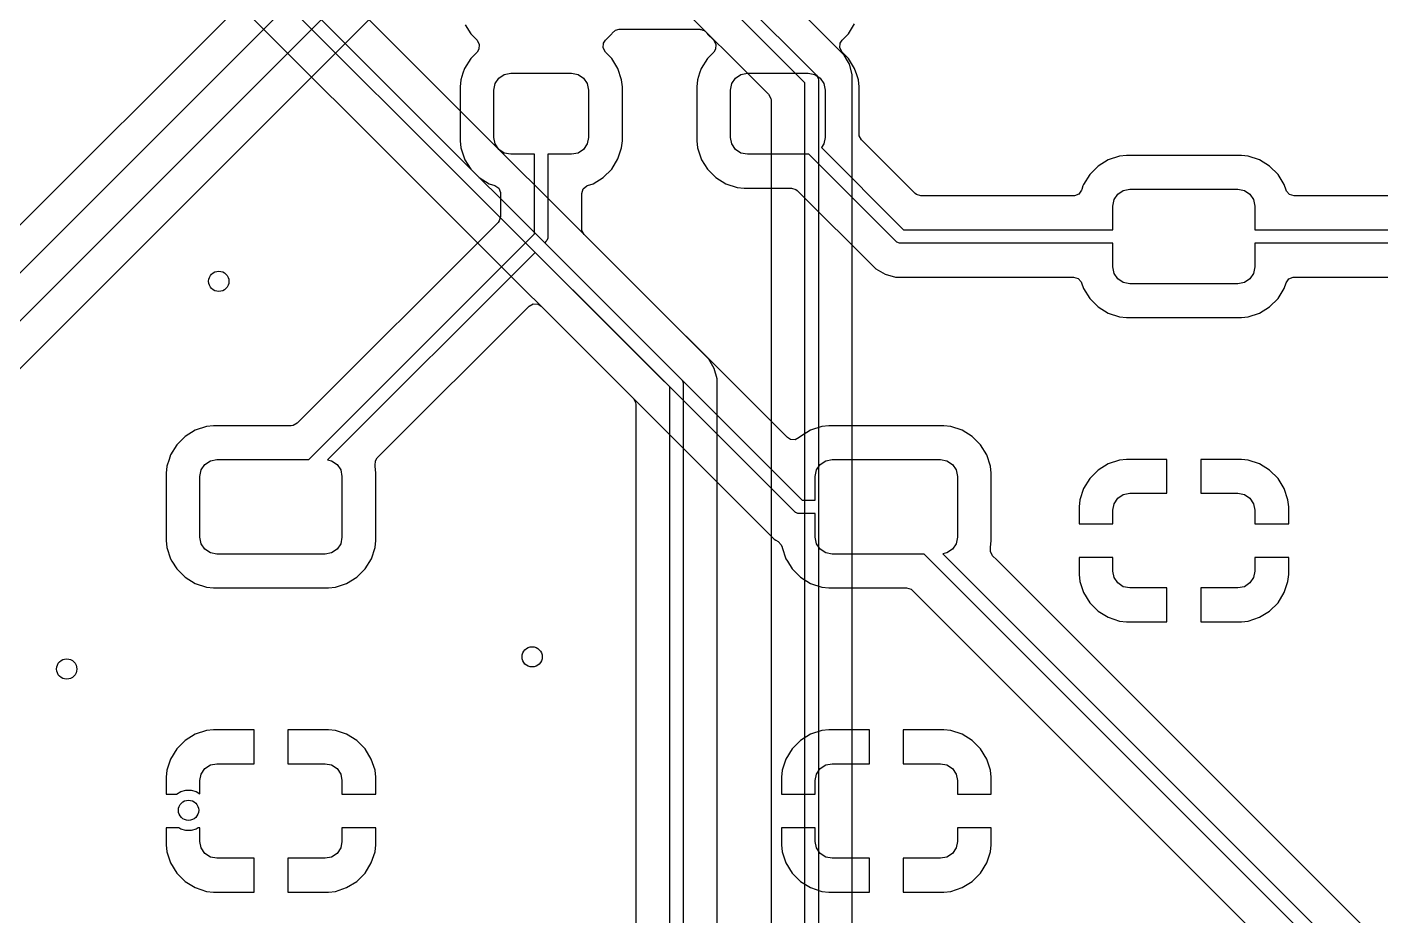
# Model space of a CAD drawing. Header units: inches. Extents: x 6.55 to 9.8, y -8.74 to -3.15.
# Drawn here: x 8.382 to 9.17, y -6.904 to -6.387 of the extents above; entities that cross this region are included whole.
import ezdxf

# ---------------------------------------------------------------- set-up
doc = ezdxf.new("R2010")
doc.units = ezdxf.units.IN
doc.header["$MEASUREMENT"] = 0
doc.layers.add('Edge.Cuts', color=254, linetype='CONTINUOUS', true_color=0xd0d2cd)

msp = doc.modelspace()

# ---------------------------------------------------------------- linework, layer by layer
at = {"layer": 'Edge.Cuts', "linetype": 'CONTINUOUS'}
for p, q in [((8.53374, -6.10691), (8.84137, -6.41454)), ((8.83465, -6.41895), (8.52817, -6.11248)), ((8.52255, -6.13473), (8.81351, -6.42569)), ((8.67141, -6.20806), (7.46951, -7.40997)), ((7.47624, -7.4311), (8.68932, -6.21802)), ((8.70324, -6.23194), (7.53346, -7.40171)), ((7.76143, -7.20162), (8.7132, -6.24985)), ((8.85293, -6.39823), (8.71196, -6.25726)), ((8.77876, -6.57997), (8.50379, -6.30501)), ((8.48266, -6.31174), (8.76263, -6.5917)), ((8.75591, -6.59612), (8.47594, -6.31615)), ((8.46449, -6.33257), (8.73477, -6.60285)), ((8.6368, -6.38523), (8.64005, -6.3905)), ((8.64005, -6.3905), (8.64005, -6.3905)), ((8.64005, -6.3905), (8.64374, -6.39419)), ((8.71847, -6.39419), (8.72215, -6.3905)), ((8.72215, -6.3905), (8.72238, -6.39013)), ((8.72238, -6.39013), (8.72442, -6.38829)), ((8.72442, -6.38829), (8.72653, -6.38781)), ((8.72653, -6.38781), (8.77347, -6.38781)), ((8.77347, -6.38781), (8.77385, -6.38793)), ((8.77385, -6.38793), (8.77425, -6.38788)), ((8.77425, -6.38788), (8.77515, -6.38831)), ((8.77515, -6.38831), (8.77611, -6.38859)), ((8.77611, -6.38859), (8.77643, -6.38893)), ((8.77643, -6.38893), (8.77673, -6.38907)), ((8.77673, -6.38907), (8.77748, -6.38992)), ((8.77748, -6.38992), (8.77756, -6.39003)), ((8.77756, -6.39003), (8.77785, -6.3905)), ((8.77785, -6.3905), (8.77796, -6.39061)), ((8.77796, -6.39061), (8.78153, -6.39419)), ((8.85626, -6.39419), (8.85995, -6.3905)), ((8.85995, -6.3905), (8.86358, -6.38462)), ((8.64374, -6.39419), (8.64506, -6.3966)), ((8.64486, -6.39934), (8.64374, -6.40109)), ((8.64506, -6.3966), (8.64486, -6.39934)), ((8.71715, -6.39868), (8.71734, -6.39593)), ((8.71847, -6.40109), (8.71715, -6.39868)), ((8.71734, -6.39593), (8.71847, -6.39419)), ((8.78153, -6.39419), (8.78285, -6.3966)), ((8.78266, -6.39934), (8.78153, -6.40109)), ((8.78285, -6.3966), (8.78266, -6.39934)), ((8.8531, -6.3984), (8.85293, -6.39823)), ((8.85293, -6.39823), (8.85293, -6.39823)), ((8.8575, -6.40281), (8.8531, -6.3984)), ((8.8531, -6.3984), (8.8531, -6.3984)), ((8.85494, -6.39868), (8.85514, -6.39593)), ((8.85626, -6.40109), (8.85494, -6.39868)), ((8.85514, -6.39593), (8.85626, -6.39419)), ((8.64005, -6.40478), (8.63642, -6.41066)), ((8.64374, -6.40109), (8.64005, -6.40478)), ((8.72215, -6.40478), (8.71847, -6.40109)), ((8.72578, -6.41066), (8.72215, -6.40478)), ((8.77785, -6.40478), (8.77422, -6.41066)), ((8.78153, -6.40109), (8.77785, -6.40478)), ((8.85995, -6.40478), (8.85626, -6.40109)), ((8.85947, -6.40622), (8.8575, -6.40281)), ((8.86061, -6.4082), (8.85947, -6.40622)), ((8.85947, -6.40622), (8.85947, -6.40622)), ((8.86358, -6.41066), (8.85995, -6.40478)), ((8.6355, -6.41346), (8.63425, -6.41721)), ((8.63642, -6.41066), (8.6355, -6.41346)), ((8.63642, -6.41066), (8.63642, -6.41066)), ((8.65643, -6.41627), (8.65962, -6.41414)), ((8.65962, -6.41414), (8.66339, -6.41339)), ((8.66339, -6.41339), (8.69882, -6.41339)), ((8.69882, -6.41339), (8.70259, -6.41414)), ((8.70259, -6.41414), (8.70578, -6.41627)), ((8.72795, -6.41721), (8.72578, -6.41066)), ((8.77329, -6.41346), (8.77205, -6.41721)), ((8.77422, -6.41066), (8.77329, -6.41346)), ((8.77422, -6.41066), (8.77422, -6.41066)), ((8.79422, -6.41627), (8.79741, -6.41414)), ((8.79741, -6.41414), (8.80118, -6.41339)), ((8.80118, -6.41339), (8.83661, -6.41339)), ((8.83661, -6.41339), (8.84038, -6.41414)), ((8.84038, -6.41414), (8.84357, -6.41627)), ((8.84137, -6.41454), (8.84186, -6.41514)), ((8.84186, -6.41514), (8.84244, -6.41655)), ((8.86222, -6.41421), (8.86061, -6.4082)), ((8.86061, -6.4082), (8.86061, -6.4082)), ((8.86061, -6.4082), (8.86061, -6.4082)), ((8.86222, -6.99606), (8.86222, -6.41421)), ((8.86222, -6.41421), (8.86222, -6.41421)), ((8.86483, -6.41444), (8.86358, -6.41066)), ((8.86575, -6.41721), (8.86483, -6.41444)), ((8.63425, -6.41721), (8.63384, -6.42126)), ((8.63384, -6.42126), (8.63384, -6.45276)), ((8.63425, -6.41721), (8.63425, -6.41721)), ((8.63425, -6.41721), (8.63425, -6.41721)), ((8.65354, -6.42323), (8.65429, -6.41946)), ((8.65354, -6.45079), (8.65354, -6.42323)), ((8.65429, -6.41946), (8.65643, -6.41627)), ((8.70578, -6.41627), (8.70791, -6.41946)), ((8.70791, -6.41946), (8.70866, -6.42323)), ((8.70866, -6.42323), (8.70866, -6.45079)), ((8.72837, -6.42126), (8.72795, -6.41721)), ((8.72837, -6.45276), (8.72837, -6.42126)), ((8.77205, -6.41721), (8.77163, -6.42126)), ((8.77163, -6.42126), (8.77163, -6.45276)), ((8.77205, -6.41721), (8.77205, -6.41721)), ((8.77205, -6.41721), (8.77205, -6.41721)), ((8.79134, -6.42323), (8.79209, -6.41946)), ((8.79134, -6.45079), (8.79134, -6.42323)), ((8.79209, -6.41946), (8.79422, -6.41627)), ((8.83465, -7.00787), (8.83465, -6.41895)), ((8.84244, -6.41655), (8.84252, -6.41732)), ((8.84252, -6.41732), (8.84252, -7.00624)), ((8.84357, -6.41627), (8.84571, -6.41946)), ((8.84571, -6.41946), (8.84646, -6.42323)), ((8.84646, -6.42323), (8.84646, -6.45079)), ((8.86616, -6.42126), (8.86575, -6.41721)), ((8.86575, -6.41721), (8.86575, -6.41721)), ((8.86616, -6.44881), (8.86616, -6.42126)), ((8.86616, -6.42126), (8.86616, -6.42126)), ((8.81351, -6.42569), (8.81483, -6.4281)), ((8.81483, -6.4281), (8.81494, -6.42914)), ((8.81494, -6.42914), (8.81494, -7.00446)), ((8.63384, -6.45276), (8.63384, -6.45276)), ((8.63384, -6.45276), (8.63425, -6.4568)), ((8.65429, -6.45455), (8.65354, -6.45079)), ((8.65643, -6.45775), (8.65429, -6.45455)), ((8.70791, -6.45455), (8.70578, -6.45775)), ((8.70866, -6.45079), (8.70791, -6.45455)), ((8.72795, -6.4568), (8.72837, -6.45276)), ((8.77163, -6.45276), (8.77163, -6.45276)), ((8.77163, -6.45276), (8.77205, -6.4568)), ((8.79209, -6.45455), (8.79134, -6.45079)), ((8.79422, -6.45775), (8.79209, -6.45455)), ((8.84571, -6.45455), (8.84423, -6.45677)), ((8.84646, -6.45079), (8.84571, -6.45455)), ((8.86627, -6.44985), (8.86616, -6.44881)), ((8.86759, -6.45227), (8.86627, -6.44985)), ((8.89876, -6.48344), (8.86759, -6.45227)), ((8.63425, -6.4568), (8.63425, -6.4568)), ((8.63425, -6.4568), (8.63642, -6.46336)), ((8.65962, -6.45988), (8.65643, -6.45775)), ((8.66339, -6.46063), (8.65962, -6.45988)), ((8.67717, -6.46063), (8.66339, -6.46063)), ((8.67717, -6.50703), (8.67717, -6.46063)), ((8.69882, -6.46063), (8.68504, -6.46063)), ((8.68504, -6.46063), (8.68504, -6.50866)), ((8.70259, -6.45988), (8.69882, -6.46063)), ((8.70578, -6.45775), (8.70259, -6.45988)), ((8.72578, -6.46336), (8.72795, -6.4568)), ((8.77205, -6.4568), (8.77205, -6.4568)), ((8.77205, -6.4568), (8.77422, -6.46336)), ((8.79741, -6.45988), (8.79422, -6.45775)), ((8.80118, -6.46063), (8.79741, -6.45988)), ((8.83661, -6.46063), (8.80118, -6.46063)), ((8.8369, -6.46057), (8.83661, -6.46063)), ((8.88762, -6.5113), (8.8369, -6.46057)), ((8.84423, -6.45677), (8.89203, -6.50457)), ((9.01776, -6.46166), (9.0112, -6.46383)), ((9.0218, -6.46125), (9.01776, -6.46166)), ((9.01776, -6.46166), (9.01776, -6.46166)), ((9.08873, -6.46125), (9.0218, -6.46125)), ((9.0218, -6.46125), (9.0218, -6.46125)), ((9.09278, -6.46166), (9.08873, -6.46125)), ((9.09934, -6.46383), (9.09278, -6.46166)), ((9.09278, -6.46166), (9.09278, -6.46166)), ((8.63642, -6.46336), (8.63642, -6.46336)), ((8.63642, -6.46336), (8.63672, -6.46383)), ((8.63672, -6.46383), (8.64005, -6.46924)), ((8.64005, -6.46924), (8.64493, -6.47412)), ((8.71727, -6.47412), (8.72215, -6.46924)), ((8.72215, -6.46924), (8.72578, -6.46336)), ((8.77422, -6.46336), (8.77422, -6.46336)), ((8.77422, -6.46336), (8.77451, -6.46383)), ((8.77451, -6.46383), (8.77785, -6.46924)), ((8.77785, -6.46924), (8.78273, -6.47412)), ((9.00532, -6.46746), (9.00044, -6.47234)), ((9.0112, -6.46383), (9.00532, -6.46746)), ((9.0112, -6.46383), (9.0112, -6.46383)), ((9.10521, -6.46746), (9.09934, -6.46383)), ((9.1101, -6.47234), (9.10521, -6.46746)), ((8.64493, -6.47412), (8.65081, -6.47775)), ((8.65081, -6.47775), (8.65411, -6.47884)), ((8.65411, -6.47884), (8.65638, -6.48041)), ((8.70552, -6.48084), (8.7076, -6.47904)), ((8.7076, -6.47904), (8.70809, -6.47884)), ((8.70809, -6.47884), (8.71139, -6.47775)), ((8.71139, -6.47775), (8.71727, -6.47412)), ((8.78273, -6.47412), (8.78861, -6.47775)), ((8.78861, -6.47775), (8.79517, -6.47992)), ((8.99654, -6.47904), (8.99585, -6.48111)), ((8.99681, -6.47822), (8.99654, -6.47904)), ((9.00044, -6.47234), (8.99681, -6.47822)), ((8.99681, -6.47822), (8.99681, -6.47822)), ((9.11372, -6.47822), (9.1101, -6.47234)), ((9.11482, -6.48152), (9.11372, -6.47822)), ((8.65638, -6.48041), (8.65743, -6.48295)), ((8.65743, -6.48295), (8.65746, -6.48348)), ((8.65746, -6.48348), (8.65746, -6.49685)), ((8.70474, -6.48348), (8.70552, -6.48084)), ((8.70474, -6.50393), (8.70474, -6.48348)), ((8.79517, -6.47992), (8.79921, -6.48033)), ((8.79921, -6.48033), (8.82677, -6.48033)), ((8.82677, -6.48033), (8.82941, -6.48111)), ((8.82941, -6.48111), (8.83022, -6.48176)), ((8.83022, -6.48176), (8.87589, -6.52743)), ((8.89958, -6.48409), (8.89876, -6.48344)), ((8.90222, -6.48487), (8.89958, -6.48409)), ((8.99108, -6.48487), (8.90222, -6.48487)), ((8.99161, -6.48484), (8.99108, -6.48487)), ((8.99415, -6.48379), (8.99161, -6.48484)), ((8.99572, -6.48152), (8.99415, -6.48379)), ((8.99585, -6.48111), (8.99572, -6.48152)), ((9.01468, -6.48703), (9.01681, -6.48384)), ((9.01681, -6.48384), (9.02, -6.4817)), ((9.02, -6.4817), (9.02377, -6.48095)), ((9.02377, -6.48095), (9.08676, -6.48095)), ((9.08676, -6.48095), (9.09053, -6.4817)), ((9.09053, -6.4817), (9.09372, -6.48384)), ((9.09372, -6.48384), (9.09586, -6.48703)), ((9.11501, -6.48202), (9.11482, -6.48152)), ((9.11681, -6.48409), (9.11501, -6.48202)), ((9.11945, -6.48487), (9.11681, -6.48409)), ((9.34935, -6.48487), (9.11945, -6.48487)), ((9.01393, -6.4908), (9.01468, -6.48703)), ((9.01393, -6.50457), (9.01393, -6.4908)), ((9.09586, -6.48703), (9.09661, -6.4908)), ((9.09661, -6.4908), (9.09661, -6.50457)), ((8.65603, -6.5003), (8.53903, -6.6173)), ((8.65669, -6.49948), (8.65603, -6.5003)), ((8.65746, -6.49685), (8.65669, -6.49948)), ((8.54576, -6.63843), (8.67477, -6.50942)), ((8.67477, -6.50942), (8.67717, -6.50703)), ((8.67477, -6.50942), (8.67477, -6.50942)), ((8.68496, -6.50943), (8.68438, -6.51085)), ((8.68504, -6.50866), (8.68496, -6.50943)), ((8.70486, -6.50497), (8.70474, -6.50393)), ((8.70617, -6.50739), (8.70486, -6.50497)), ((8.82446, -6.62567), (8.70617, -6.50739)), ((8.89203, -6.50457), (9.01393, -6.50457)), ((9.09661, -6.50457), (9.3722, -6.50457)), ((8.67756, -6.51777), (8.55663, -6.6387)), ((8.82856, -6.66878), (8.67756, -6.51777)), ((8.68389, -6.51144), (8.68313, -6.5122)), ((8.68313, -6.5122), (8.83298, -6.66205)), ((8.68438, -6.51085), (8.68389, -6.51144)), ((8.88821, -6.51179), (8.88762, -6.5113)), ((8.88963, -6.51237), (8.88821, -6.51179)), ((8.8904, -6.51245), (8.88963, -6.51237)), ((9.01393, -6.51245), (8.8904, -6.51245)), ((9.01393, -6.52623), (9.01393, -6.51245)), ((9.3722, -6.51245), (9.09661, -6.51245)), ((9.09661, -6.51245), (9.09661, -6.52623)), ((9.01468, -6.52999), (9.01393, -6.52623)), ((9.09661, -6.52623), (9.09586, -6.52999)), ((8.87589, -6.52743), (8.87589, -6.52743)), ((8.87589, -6.52743), (8.87589, -6.52743)), ((8.87589, -6.52743), (8.87721, -6.5282)), ((8.87721, -6.5282), (8.88128, -6.53054)), ((8.88128, -6.53054), (8.88729, -6.53215)), ((8.88729, -6.53215), (8.88729, -6.53215)), ((8.88729, -6.53215), (8.89381, -6.53215)), ((8.89381, -6.53215), (8.89381, -6.53215)), ((8.89381, -6.53215), (8.99108, -6.53215)), ((8.99108, -6.53215), (8.99372, -6.53293)), ((8.99372, -6.53293), (8.99552, -6.53501)), ((9.01681, -6.53319), (9.01468, -6.52999)), ((9.02, -6.53532), (9.01681, -6.53319)), ((9.09372, -6.53319), (9.09053, -6.53532)), ((9.09586, -6.52999), (9.09372, -6.53319)), ((9.11482, -6.5355), (9.11638, -6.53324)), ((9.11638, -6.53324), (9.11892, -6.53218)), ((9.11892, -6.53218), (9.11945, -6.53215)), ((9.11945, -6.53215), (9.34467, -6.53215)), ((8.99552, -6.53501), (8.99572, -6.5355)), ((8.99572, -6.5355), (8.99681, -6.5388)), ((8.99681, -6.5388), (9.00044, -6.54468)), ((9.02377, -6.53607), (9.02, -6.53532)), ((9.08676, -6.53607), (9.02377, -6.53607)), ((9.09053, -6.53532), (9.08676, -6.53607)), ((9.1101, -6.54468), (9.11372, -6.5388)), ((9.11372, -6.5388), (9.11482, -6.5355)), ((8.58567, -6.63753), (8.67411, -6.54909)), ((8.67411, -6.54909), (8.67652, -6.54777)), ((8.67652, -6.54777), (8.67926, -6.54797)), ((8.67926, -6.54797), (8.68101, -6.54909)), ((8.68101, -6.54909), (8.81226, -6.68034)), ((9.00044, -6.54468), (9.00532, -6.54956)), ((9.00532, -6.54956), (9.0112, -6.55319)), ((9.09934, -6.55319), (9.10521, -6.54956)), ((9.10521, -6.54956), (9.1101, -6.54468)), ((9.0112, -6.55319), (9.01776, -6.55536)), ((9.01776, -6.55536), (9.0218, -6.55578)), ((9.0218, -6.55578), (9.08873, -6.55578)), ((9.08873, -6.55578), (9.09278, -6.55536)), ((9.09278, -6.55536), (9.09934, -6.55319)), ((8.78187, -6.58536), (8.77876, -6.57997)), ((8.77876, -6.57997), (8.77876, -6.57997)), ((8.78348, -6.59138), (8.78187, -6.58536)), ((8.78187, -6.58536), (8.78187, -6.58536)), ((8.75591, -7.48484), (8.75591, -6.59612)), ((8.76263, -6.5917), (8.76312, -6.5923)), ((8.76312, -6.5923), (8.7637, -6.59372)), ((8.7637, -6.59372), (8.76378, -6.59449)), ((8.76378, -6.59449), (8.76378, -7.48321)), ((8.78348, -6.59799), (8.78348, -6.59138)), ((8.73477, -6.60285), (8.73609, -6.60527)), ((8.78348, -7.47303), (8.78348, -6.59799)), ((8.78348, -6.59799), (8.78348, -6.59799)), ((8.73609, -6.60527), (8.7362, -6.6063)), ((8.7362, -6.6063), (8.7362, -7.48143)), ((8.48626, -6.61914), (8.4797, -6.62131)), ((8.49031, -6.61873), (8.48626, -6.61914)), ((8.48626, -6.61914), (8.48626, -6.61914)), ((8.53558, -6.61873), (8.49031, -6.61873)), ((8.49031, -6.61873), (8.49031, -6.61873)), ((8.53662, -6.61862), (8.53558, -6.61873)), ((8.53903, -6.6173), (8.53662, -6.61862)), ((8.84453, -6.61914), (8.83797, -6.62131)), ((8.84857, -6.61873), (8.84453, -6.61914)), ((8.84453, -6.61914), (8.84453, -6.61914)), ((8.9155, -6.61873), (8.84857, -6.61873)), ((8.84857, -6.61873), (8.84857, -6.61873)), ((8.91955, -6.61914), (8.9155, -6.61873)), ((8.92611, -6.62131), (8.91955, -6.61914)), ((8.91955, -6.61914), (8.91955, -6.61914)), ((8.47382, -6.62494), (8.46894, -6.62982)), ((8.4797, -6.62131), (8.47382, -6.62494)), ((8.4797, -6.62131), (8.4797, -6.62131)), ((8.8262, -6.62679), (8.82446, -6.62567)), ((8.82895, -6.62699), (8.8262, -6.62679)), ((8.83136, -6.62567), (8.82895, -6.62699)), ((8.83209, -6.62494), (8.83136, -6.62567)), ((8.83797, -6.62131), (8.83209, -6.62494)), ((8.83797, -6.62131), (8.83797, -6.62131)), ((8.93199, -6.62494), (8.92611, -6.62131)), ((8.93687, -6.62982), (8.93199, -6.62494)), ((8.46531, -6.6357), (8.46445, -6.63832)), ((8.46894, -6.62982), (8.46531, -6.6357)), ((8.46531, -6.6357), (8.46531, -6.6357)), ((8.9405, -6.6357), (8.93687, -6.62982)), ((8.94267, -6.64226), (8.9405, -6.6357)), ((8.46314, -6.64226), (8.46273, -6.64631)), ((8.46445, -6.63832), (8.46314, -6.64226)), ((8.46314, -6.64226), (8.46314, -6.64226)), ((8.46314, -6.64226), (8.46314, -6.64226)), ((8.48243, -6.64828), (8.48318, -6.64451)), ((8.48318, -6.64451), (8.48532, -6.64132)), ((8.48532, -6.64132), (8.48851, -6.63918)), ((8.48851, -6.63918), (8.49227, -6.63843)), ((8.49227, -6.63843), (8.54576, -6.63843)), ((8.55663, -6.6387), (8.55903, -6.63918)), ((8.55903, -6.63918), (8.56223, -6.64132)), ((8.56223, -6.64132), (8.56436, -6.64451)), ((8.56436, -6.64451), (8.56511, -6.64828)), ((8.58435, -6.642), (8.58455, -6.63926)), ((8.5844, -6.64226), (8.58435, -6.642)), ((8.58481, -6.64631), (8.5844, -6.64226)), ((8.5844, -6.64226), (8.5844, -6.64226)), ((8.58455, -6.63926), (8.58567, -6.63753)), ((8.8407, -6.64828), (8.84145, -6.64451)), ((8.84145, -6.64451), (8.84358, -6.64132)), ((8.84358, -6.64132), (8.84678, -6.63918)), ((8.84678, -6.63918), (8.85054, -6.63843)), ((8.85054, -6.63843), (8.91353, -6.63843)), ((8.91353, -6.63843), (8.9173, -6.63918)), ((8.9173, -6.63918), (8.92049, -6.64132)), ((8.92049, -6.64132), (8.92263, -6.64451)), ((8.92263, -6.64451), (8.92338, -6.64828)), ((8.94308, -6.64631), (8.94267, -6.64226)), ((9.01121, -6.64102), (9.00533, -6.64464)), ((9.01776, -6.63885), (9.01121, -6.64102)), ((9.01121, -6.64102), (9.01121, -6.64102)), ((9.0218, -6.63843), (9.01776, -6.63885)), ((9.04542, -6.63843), (9.0218, -6.63843)), ((9.0218, -6.63843), (9.0218, -6.63843)), ((9.04542, -6.65812), (9.04542, -6.63843)), ((9.08873, -6.63843), (9.06511, -6.63843)), ((9.06511, -6.63843), (9.06511, -6.65812)), ((9.09277, -6.63885), (9.08873, -6.63843)), ((9.09933, -6.64102), (9.09277, -6.63885)), ((9.09277, -6.63885), (9.09277, -6.63885)), ((9.1052, -6.64464), (9.09933, -6.64102)), ((9.09933, -6.64102), (9.09933, -6.64102)), ((8.46273, -6.64631), (8.46273, -6.68568)), ((8.48243, -6.68371), (8.48243, -6.64828)), ((8.56511, -6.64828), (8.56511, -6.68371)), ((8.58481, -6.68568), (8.58481, -6.64631)), ((8.8407, -6.66205), (8.8407, -6.64828)), ((8.92338, -6.64828), (8.92338, -6.68371)), ((8.94308, -6.66599), (8.94308, -6.64631)), ((9.00045, -6.64952), (8.99683, -6.6554)), ((9.00533, -6.64464), (9.00045, -6.64952)), ((9.11008, -6.64952), (9.1052, -6.64464)), ((9.11371, -6.6554), (9.11008, -6.64952)), ((8.99683, -6.6554), (8.99466, -6.66195)), ((8.99683, -6.6554), (8.99683, -6.6554)), ((9.01681, -6.661), (9.02, -6.65887)), ((9.02, -6.65887), (9.02377, -6.65812)), ((9.02377, -6.65812), (9.04542, -6.65812)), ((9.06511, -6.65812), (9.08676, -6.65812)), ((9.08676, -6.65812), (9.09053, -6.65887)), ((9.09053, -6.65887), (9.09372, -6.661)), ((9.11588, -6.66195), (9.11371, -6.6554)), ((9.11371, -6.6554), (9.11371, -6.6554)), ((8.83298, -6.66205), (8.8407, -6.66205)), ((8.94308, -6.68568), (8.94308, -6.66599)), ((8.99466, -6.66195), (8.99424, -6.66599)), ((8.99424, -6.66599), (8.99424, -6.67583)), ((8.99466, -6.66195), (8.99466, -6.66195)), ((9.01393, -6.66796), (9.01468, -6.66419)), ((9.01393, -6.67583), (9.01393, -6.66796)), ((9.01468, -6.66419), (9.01681, -6.661)), ((9.09372, -6.661), (9.09586, -6.66419)), ((9.09586, -6.66419), (9.09661, -6.66796)), ((9.09661, -6.66796), (9.09661, -6.67583)), ((9.11629, -6.66599), (9.11588, -6.66195)), ((9.11629, -6.67583), (9.11629, -6.66599)), ((9.11629, -6.66599), (9.11629, -6.66599)), ((8.82916, -6.66927), (8.82856, -6.66878)), ((8.8294, -6.66937), (8.82916, -6.66927)), ((8.83058, -6.66985), (8.8294, -6.66937)), ((8.83135, -6.66993), (8.83058, -6.66985)), ((8.8407, -6.66993), (8.83135, -6.66993)), ((8.8407, -6.68371), (8.8407, -6.66993)), ((8.99424, -6.67583), (9.01393, -6.67583)), ((9.09661, -6.67583), (9.11629, -6.67583)), ((8.48318, -6.68748), (8.48243, -6.68371)), ((8.56511, -6.68371), (8.56436, -6.68748)), ((8.81226, -6.68034), (8.81226, -6.68034)), ((8.81226, -6.68034), (8.81683, -6.68491)), ((8.84145, -6.68748), (8.8407, -6.68371)), ((8.92338, -6.68371), (8.92263, -6.68748)), ((8.46273, -6.68568), (8.46273, -6.68568)), ((8.46273, -6.68568), (8.46314, -6.68972)), ((8.46314, -6.68972), (8.46314, -6.68972)), ((8.46314, -6.68972), (8.46531, -6.69628)), ((8.48532, -6.69067), (8.48318, -6.68748)), ((8.48851, -6.6928), (8.48532, -6.69067)), ((8.56223, -6.69067), (8.55903, -6.6928)), ((8.56436, -6.68748), (8.56223, -6.69067)), ((8.58223, -6.69628), (8.5844, -6.68972)), ((8.5844, -6.68972), (8.58481, -6.68568)), ((8.81683, -6.68491), (8.8178, -6.68547)), ((8.8178, -6.68547), (8.81901, -6.68617)), ((8.81901, -6.68617), (8.82091, -6.68816)), ((8.82091, -6.68816), (8.8213, -6.68947)), ((8.8213, -6.68947), (8.82135, -6.68946)), ((8.82135, -6.68946), (8.82141, -6.68972)), ((8.82141, -6.68972), (8.82358, -6.69628)), ((8.84358, -6.69067), (8.84145, -6.68748)), ((8.84678, -6.6928), (8.84358, -6.69067)), ((8.92049, -6.69067), (8.9173, -6.6928)), ((8.92263, -6.68748), (8.92049, -6.69067)), ((8.94261, -6.68998), (8.94267, -6.68972)), ((8.94262, -6.69204), (8.94261, -6.68998)), ((8.94267, -6.68972), (8.94308, -6.68568)), ((8.94267, -6.68972), (8.94267, -6.68972)), ((8.46531, -6.69628), (8.46531, -6.69628)), ((8.46531, -6.69628), (8.46616, -6.69765)), ((8.46616, -6.69765), (8.46894, -6.70216)), ((8.49227, -6.69355), (8.48851, -6.6928)), ((8.55527, -6.69355), (8.49227, -6.69355)), ((8.55903, -6.6928), (8.55527, -6.69355)), ((8.5786, -6.70216), (8.58223, -6.69628)), ((8.82358, -6.69628), (8.82358, -6.69628)), ((8.82358, -6.69628), (8.82442, -6.69765)), ((8.82442, -6.69765), (8.82721, -6.70216)), ((8.85054, -6.69355), (8.84678, -6.6928)), ((8.90403, -6.69355), (8.85054, -6.69355)), ((9.23482, -7.02434), (8.90403, -6.69355)), ((8.9173, -6.6928), (8.91489, -6.69328)), ((8.91489, -6.69328), (9.24154, -7.01993)), ((8.94394, -6.69445), (8.94262, -6.69204)), ((8.94643, -6.69695), (8.94394, -6.69445)), ((8.95484, -6.70536), (8.94643, -6.69695)), ((9.01393, -6.69552), (8.99424, -6.69552)), ((8.99424, -6.69552), (8.99424, -6.70536)), ((9.01393, -6.70339), (9.01393, -6.69552)), ((9.11629, -6.69552), (9.09661, -6.69552)), ((9.09661, -6.69552), (9.09661, -6.70339)), ((9.11629, -6.70536), (9.11629, -6.69552)), ((8.46894, -6.70216), (8.47382, -6.70704)), ((8.47382, -6.70704), (8.4797, -6.71067)), ((8.56784, -6.71067), (8.57372, -6.70704)), ((8.57372, -6.70704), (8.5786, -6.70216)), ((8.82721, -6.70216), (8.83209, -6.70704)), ((8.83209, -6.70704), (8.83797, -6.71067)), ((9.25767, -7.00819), (8.95484, -6.70536)), ((8.99424, -6.70536), (8.99466, -6.70941)), ((9.01468, -6.70716), (9.01393, -6.70339)), ((9.01681, -6.71035), (9.01468, -6.70716)), ((9.09586, -6.70716), (9.09372, -6.71035)), ((9.09661, -6.70339), (9.09586, -6.70716)), ((9.11588, -6.7094), (9.11629, -6.70536)), ((9.11629, -6.70536), (9.11629, -6.70536)), ((8.4797, -6.71067), (8.48626, -6.71284)), ((8.48626, -6.71284), (8.49031, -6.71326)), ((8.49031, -6.71326), (8.55724, -6.71326)), ((8.55724, -6.71326), (8.56128, -6.71284)), ((8.56128, -6.71284), (8.56784, -6.71067)), ((8.83797, -6.71067), (8.84453, -6.71284)), ((8.84453, -6.71284), (8.84857, -6.71326)), ((8.84857, -6.71326), (8.89385, -6.71326)), ((8.89385, -6.71326), (8.89649, -6.71403)), ((8.89649, -6.71403), (8.8973, -6.71469)), ((8.8973, -6.71469), (9.21368, -7.03107)), ((8.99466, -6.70941), (8.99683, -6.71596)), ((9.02, -6.71249), (9.01681, -6.71035)), ((9.02377, -6.71324), (9.02, -6.71249)), ((9.04542, -6.71324), (9.02377, -6.71324)), ((9.04542, -6.73292), (9.04542, -6.71324)), ((9.08676, -6.71324), (9.06511, -6.71324)), ((9.06511, -6.71324), (9.06511, -6.73292)), ((9.09053, -6.71249), (9.08676, -6.71324)), ((9.09372, -6.71035), (9.09053, -6.71249)), ((9.11371, -6.71596), (9.11588, -6.70941)), ((9.11588, -6.70941), (9.11588, -6.7094)), ((8.99683, -6.71596), (8.99683, -6.71596)), ((8.99683, -6.71596), (9.00045, -6.72183)), ((9.00045, -6.72183), (9.00533, -6.72671)), ((9.1052, -6.72671), (9.11008, -6.72183)), ((9.11008, -6.72183), (9.11371, -6.71596)), ((9.11371, -6.71596), (9.11371, -6.71596)), ((9.00533, -6.72671), (9.01121, -6.73034)), ((9.01121, -6.73034), (9.01121, -6.73034)), ((9.01121, -6.73034), (9.01776, -6.73251)), ((9.09277, -6.73251), (9.09933, -6.73034)), ((9.09933, -6.73034), (9.1052, -6.72671)), ((9.09933, -6.73034), (9.09933, -6.73034)), ((9.01776, -6.73251), (9.01776, -6.73251)), ((9.01776, -6.73251), (9.0218, -6.73292)), ((9.0218, -6.73292), (9.04542, -6.73292)), ((9.04542, -6.73292), (9.04542, -6.73292)), ((9.06511, -6.73292), (9.08873, -6.73292)), ((9.08873, -6.73292), (9.09277, -6.73251)), ((9.08873, -6.73292), (9.08873, -6.73292)), ((8.47384, -6.80212), (8.46896, -6.807)), ((8.47971, -6.7985), (8.47384, -6.80212)), ((8.48626, -6.79633), (8.47971, -6.7985)), ((8.47971, -6.7985), (8.47971, -6.7985)), ((8.49031, -6.79591), (8.48626, -6.79633)), ((8.51393, -6.79591), (8.49031, -6.79591)), ((8.49031, -6.79591), (8.49031, -6.79591)), ((8.51393, -6.8156), (8.51393, -6.79591)), ((8.55723, -6.79591), (8.53361, -6.79591)), ((8.53361, -6.79591), (8.53361, -6.8156)), ((8.56128, -6.79633), (8.55723, -6.79591)), ((8.56783, -6.7985), (8.56128, -6.79633)), ((8.56128, -6.79633), (8.56128, -6.79633)), ((8.57371, -6.80212), (8.56783, -6.7985)), ((8.56783, -6.7985), (8.56783, -6.7985)), ((8.57859, -6.807), (8.57371, -6.80212)), ((8.8321, -6.80212), (8.82722, -6.807)), ((8.83798, -6.7985), (8.8321, -6.80212)), ((8.84453, -6.79633), (8.83798, -6.7985)), ((8.83798, -6.7985), (8.83798, -6.7985)), ((8.84857, -6.79591), (8.84453, -6.79633)), ((8.84858, -6.79591), (8.84857, -6.79591)), ((8.8722, -6.79591), (8.84858, -6.79591)), ((8.8722, -6.8156), (8.8722, -6.79591)), ((8.9155, -6.79591), (8.89188, -6.79591)), ((8.89188, -6.79591), (8.89188, -6.8156)), ((8.91955, -6.79633), (8.9155, -6.79591)), ((8.9261, -6.7985), (8.91955, -6.79633)), ((8.91955, -6.79633), (8.91955, -6.79633)), ((8.93197, -6.80212), (8.9261, -6.7985)), ((8.9261, -6.7985), (8.9261, -6.7985)), ((8.93685, -6.807), (8.93197, -6.80212)), ((8.46896, -6.807), (8.46533, -6.81288)), ((8.58221, -6.81288), (8.57859, -6.807)), ((8.82722, -6.807), (8.8236, -6.81288)), ((8.94048, -6.81288), (8.93685, -6.807)), ((8.46533, -6.81288), (8.46316, -6.81943)), ((8.46533, -6.81288), (8.46533, -6.81288)), ((8.48532, -6.81848), (8.48851, -6.81635)), ((8.48851, -6.81635), (8.49227, -6.8156)), ((8.49227, -6.8156), (8.51393, -6.8156)), ((8.53361, -6.8156), (8.55527, -6.8156)), ((8.55527, -6.8156), (8.55903, -6.81635)), ((8.55903, -6.81635), (8.56223, -6.81848)), ((8.58438, -6.81943), (8.58221, -6.81288)), ((8.58221, -6.81288), (8.58221, -6.81288)), ((8.8236, -6.81288), (8.82143, -6.81943)), ((8.8236, -6.81288), (8.8236, -6.81288)), ((8.84358, -6.81848), (8.84678, -6.81635)), ((8.84678, -6.81635), (8.85054, -6.8156)), ((8.85054, -6.8156), (8.8722, -6.8156)), ((8.89188, -6.8156), (8.91353, -6.8156)), ((8.91353, -6.8156), (8.9173, -6.81635)), ((8.9173, -6.81635), (8.92049, -6.81848)), ((8.94265, -6.81943), (8.94048, -6.81288)), ((8.94048, -6.81288), (8.94048, -6.81288)), ((8.46316, -6.81943), (8.46275, -6.82347)), ((8.46275, -6.82347), (8.46275, -6.83331)), ((8.46316, -6.81943), (8.46316, -6.81943)), ((8.48243, -6.82544), (8.48318, -6.82167)), ((8.48243, -6.83307), (8.48243, -6.82544)), ((8.48318, -6.82167), (8.48532, -6.81848)), ((8.56223, -6.81848), (8.56436, -6.82167)), ((8.56436, -6.82167), (8.56511, -6.82544)), ((8.56511, -6.82544), (8.56511, -6.83331)), ((8.58479, -6.82347), (8.58438, -6.81943)), ((8.58479, -6.83331), (8.58479, -6.82347)), ((8.58479, -6.82347), (8.58479, -6.82347)), ((8.58479, -6.82347), (8.58479, -6.82347)), ((8.82143, -6.81943), (8.82101, -6.82347)), ((8.82101, -6.82347), (8.82101, -6.83331)), ((8.82143, -6.81943), (8.82143, -6.81943)), ((8.8407, -6.82544), (8.84145, -6.82167)), ((8.8407, -6.83331), (8.8407, -6.82544)), ((8.84145, -6.82167), (8.84358, -6.81848)), ((8.92049, -6.81848), (8.92263, -6.82167)), ((8.92263, -6.82167), (8.92338, -6.82544)), ((8.92338, -6.82544), (8.92338, -6.83331)), ((8.94306, -6.82347), (8.94265, -6.81943)), ((8.94306, -6.83331), (8.94306, -6.82347)), ((8.94306, -6.82347), (8.94306, -6.82347)), ((8.46275, -6.83331), (8.46869, -6.83331)), ((8.46869, -6.83331), (8.47126, -6.83183)), ((8.47126, -6.83183), (8.47424, -6.83104)), ((8.47424, -6.83104), (8.47732, -6.83104)), ((8.47732, -6.83104), (8.4803, -6.83183)), ((8.4803, -6.83183), (8.48243, -6.83307)), ((8.56511, -6.83331), (8.58479, -6.83331)), ((8.82101, -6.83331), (8.8407, -6.83331)), ((8.92338, -6.83331), (8.94306, -6.83331)), ((8.47012, -6.853), (8.46275, -6.853)), ((8.46275, -6.853), (8.46275, -6.86284)), ((8.47126, -6.85366), (8.47012, -6.853)), ((8.47424, -6.85446), (8.47126, -6.85366)), ((8.47732, -6.85446), (8.47424, -6.85446)), ((8.4803, -6.85366), (8.47732, -6.85446)), ((8.48144, -6.853), (8.4803, -6.85366)), ((8.48243, -6.853), (8.48144, -6.853)), ((8.48243, -6.86087), (8.48243, -6.853)), ((8.58479, -6.853), (8.56511, -6.853)), ((8.56511, -6.853), (8.56511, -6.86087)), ((8.58479, -6.86284), (8.58479, -6.853)), ((8.8407, -6.853), (8.82101, -6.853)), ((8.82101, -6.853), (8.82101, -6.86284)), ((8.8407, -6.86087), (8.8407, -6.853)), ((8.94306, -6.853), (8.92338, -6.853)), ((8.92338, -6.853), (8.92338, -6.86087)), ((8.94306, -6.86284), (8.94306, -6.853)), ((8.46275, -6.86284), (8.46316, -6.86689)), ((8.48318, -6.86464), (8.48243, -6.86087)), ((8.48532, -6.86783), (8.48318, -6.86464)), ((8.56436, -6.86464), (8.56223, -6.86783)), ((8.56511, -6.86087), (8.56436, -6.86464)), ((8.58438, -6.86689), (8.58479, -6.86284)), ((8.58479, -6.86284), (8.58479, -6.86284)), ((8.82101, -6.86284), (8.82143, -6.86689)), ((8.84145, -6.86464), (8.8407, -6.86087)), ((8.84358, -6.86783), (8.84145, -6.86464)), ((8.92263, -6.86464), (8.92049, -6.86783)), ((8.92338, -6.86087), (8.92263, -6.86464)), ((8.94265, -6.86689), (8.94306, -6.86284)), ((8.94306, -6.86284), (8.94306, -6.86284)), ((8.46316, -6.86689), (8.46533, -6.87344)), ((8.48851, -6.86997), (8.48532, -6.86783)), ((8.49227, -6.87072), (8.48851, -6.86997)), ((8.51393, -6.87072), (8.49227, -6.87072)), ((8.51393, -6.8904), (8.51393, -6.87072)), ((8.55527, -6.87072), (8.53361, -6.87072)), ((8.53361, -6.87072), (8.53361, -6.8904)), ((8.55903, -6.86997), (8.55527, -6.87072)), ((8.56223, -6.86783), (8.55903, -6.86997)), ((8.58221, -6.87344), (8.58438, -6.86689)), ((8.58438, -6.86689), (8.58438, -6.86689)), ((8.82143, -6.86689), (8.8236, -6.87344)), ((8.84678, -6.86997), (8.84358, -6.86783)), ((8.85054, -6.87072), (8.84678, -6.86997)), ((8.8722, -6.87072), (8.85054, -6.87072)), ((8.8722, -6.8904), (8.8722, -6.87072)), ((8.91353, -6.87072), (8.89188, -6.87072)), ((8.89188, -6.87072), (8.89188, -6.8904)), ((8.9173, -6.86997), (8.91353, -6.87072)), ((8.92049, -6.86783), (8.9173, -6.86997)), ((8.94048, -6.87344), (8.94265, -6.86689)), ((8.94265, -6.86689), (8.94265, -6.86689)), ((8.46533, -6.87344), (8.46533, -6.87344)), ((8.46533, -6.87344), (8.46896, -6.87931)), ((8.46896, -6.87931), (8.47384, -6.88419)), ((8.57371, -6.88419), (8.57859, -6.87931)), ((8.57859, -6.87931), (8.58221, -6.87344)), ((8.58221, -6.87344), (8.58221, -6.87344)), ((8.8236, -6.87344), (8.8236, -6.87344)), ((8.8236, -6.87344), (8.82722, -6.87931)), ((8.82722, -6.87931), (8.8321, -6.88419)), ((8.93197, -6.88419), (8.93685, -6.87931)), ((8.93685, -6.87931), (8.94048, -6.87344)), ((8.94048, -6.87344), (8.94048, -6.87344)), ((8.47384, -6.88419), (8.47971, -6.88782)), ((8.47971, -6.88782), (8.47971, -6.88782)), ((8.47971, -6.88782), (8.48626, -6.88999)), ((8.56128, -6.88999), (8.56783, -6.88782)), ((8.56783, -6.88782), (8.57371, -6.88419)), ((8.56783, -6.88782), (8.56783, -6.88782)), ((8.8321, -6.88419), (8.83798, -6.88782)), ((8.83798, -6.88782), (8.83798, -6.88782)), ((8.83798, -6.88782), (8.84453, -6.88999)), ((8.91955, -6.88999), (8.9261, -6.88782)), ((8.9261, -6.88782), (8.93197, -6.88419)), ((8.9261, -6.88782), (8.9261, -6.88782)), ((8.48626, -6.88999), (8.48626, -6.88999)), ((8.48626, -6.88999), (8.49031, -6.8904)), ((8.49031, -6.8904), (8.51393, -6.8904)), ((8.51393, -6.8904), (8.51393, -6.8904)), ((8.53361, -6.8904), (8.55723, -6.8904)), ((8.55723, -6.8904), (8.56128, -6.88999)), ((8.55723, -6.8904), (8.55723, -6.8904)), ((8.84453, -6.88999), (8.84453, -6.88999)), ((8.84453, -6.88999), (8.84857, -6.8904)), ((8.84857, -6.8904), (8.8722, -6.8904)), ((8.8722, -6.8904), (8.8722, -6.8904)), ((8.89188, -6.8904), (8.9155, -6.8904)), ((8.9155, -6.8904), (8.91955, -6.88999)), ((8.9155, -6.8904), (8.9155, -6.8904))]:
    msp.add_line(p, q, dxfattribs=at)
at = {"layer": 'Edge.Cuts'}
for centre in [(8.49341, -6.53463), (8.49341, -6.53463), (8.49341, -6.53463), (8.49341, -6.53463), (8.40485, -6.76045), (8.40485, -6.76045), (8.40485, -6.76045), (8.40485, -6.76045), (8.67584, -6.75337), (8.67584, -6.75337), (8.67584, -6.75337), (8.67584, -6.75337), (8.47578, -6.84275), (8.47578, -6.84275), (8.47578, -6.84275), (8.47578, -6.84275)]:
    msp.add_circle(centre, 0.00591, dxfattribs=at)

doc.saveas('drawing.dxf')
